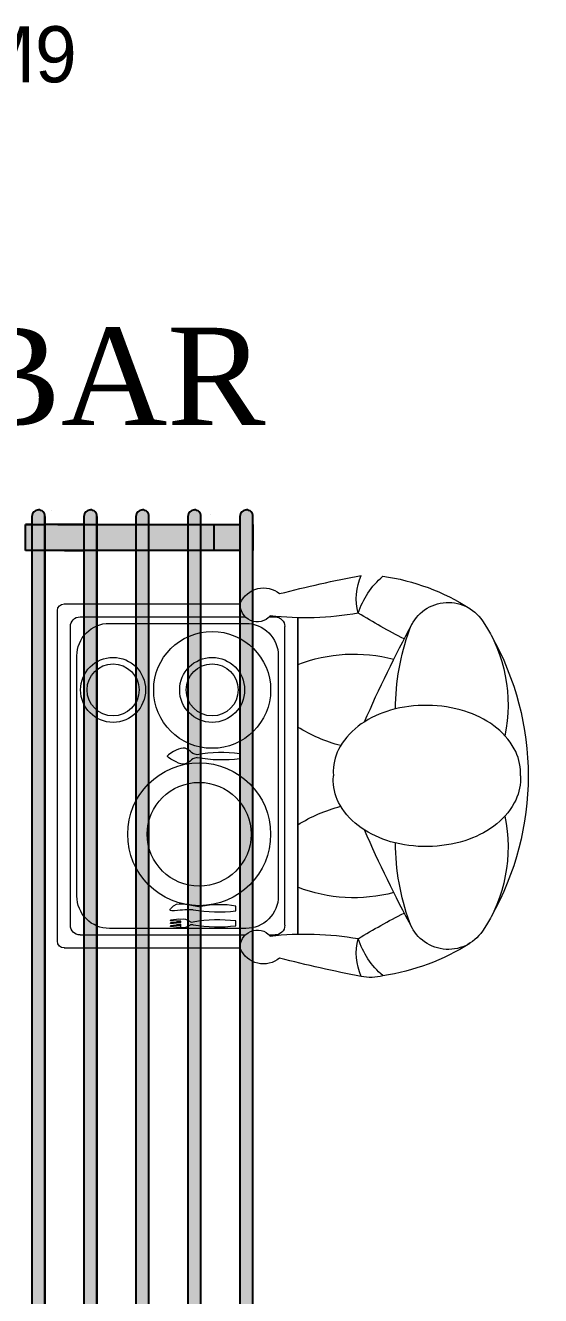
# Model space of a CAD drawing. Header units: centimetres. Extents: x 54005 to 61405, y 90310 to 94744.
# Drawn here: x 56621.6 to 56700.9, y 91748.7 to 91944.3 of the extents above; entities that cross this region are included whole.
import ezdxf
from ezdxf.enums import TextEntityAlignment as Align

# ---------------------------------------------------------------- set-up
doc = ezdxf.new("R2010")
doc.units = ezdxf.units.CM
doc.header["$LTSCALE"] = 25
doc.linetypes.add('DASHDOT2', pattern=[0.5, 0.25, -0.125, 0, -0.125])
doc.layers.get('0').update_dxf_attribs({"lineweight": 0})
doc.layers.add('BA_axis', color=5, linetype='DASHDOT2')
doc.layers.add('OC-Mutfak_Ekipman', color=252, linetype='Continuous')
doc.styles.add('REF', font='calibri.ttf', dxfattribs={"height": 10})
doc.styles.add('TAKSİM', font='GOTHIC.TTF', dxfattribs={"height": 20})

# ---------------------------------------------------------------- blocks, each defined once
blk = doc.blocks.new('salatabar')
at = {"layer": 'OC-Mutfak_Ekipman'}
h = blk.add_hatch(color=256, dxfattribs=at)
h.dxf.hatch_style = 1
h.paths.add_polyline_path([(93394.04, -80959.49, 0.414212), (93393.04, -80958.49, 0.41421), (93392.04, -80959.49), (93392.03, -81107.49, 0.414217), (93393.03, -81108.49, 0.414216), (93394.03, -81107.49)])
h.paths.add_polyline_path([(93402.04, -80959.49, 0.414217), (93401.04, -80958.49, 0.414216), (93400.04, -80959.49), (93400.03, -81107.49, 0.414212), (93401.03, -81108.49, 0.41421), (93402.03, -81107.49)])
h.paths.add_polyline_path([(93410.04, -80959.49, 0.414217), (93409.04, -80958.49, 0.41421), (93408.04, -80959.49), (93408.03, -81107.49, 0.414217), (93409.03, -81108.49, 0.41421), (93410.03, -81107.49)])
h.paths.add_polyline_path([(93416.03, -81107.49, 0.414217), (93417.03, -81108.49, 0.41421), (93418.03, -81107.49), (93418.04, -80959.49, 0.414217), (93417.04, -80958.49, 0.41421), (93416.04, -80959.49)])
h.paths.add_polyline_path([(93426.04, -80959.49, 0.414217), (93425.04, -80958.49, 0.41421), (93424.04, -80959.49), (93424.03, -81107.49, 0.414217), (93425.03, -81108.49, 0.41421), (93426.03, -81107.49)])
h = blk.add_hatch(color=256, dxfattribs=at)
h.dxf.hatch_style = 1
h.paths.add_polyline_path([(93394.03, -81102.23), (93394.03, -81106.23), (93400.03, -81106.23), (93400.03, -81102.23)])
h.paths.add_polyline_path([(93402.03, -81102.23), (93402.03, -81106.23), (93408.03, -81106.23), (93408.03, -81102.23)])
h.paths.add_polyline_path([(93416.03, -81106.23), (93416.03, -81102.23), (93410.03, -81102.23), (93410.03, -81106.23)])
h.paths.add_polyline_path([(93418.03, -81102.23), (93418.03, -81106.23), (93424.03, -81106.23), (93424.03, -81102.23)])
h.paths.add_polyline_path([(93426.03, -81102.23), (93426.03, -81106.23), (93427.03, -81106.23), (93427.03, -81102.23)])
h.paths.add_polyline_path([(93400.04, -80960.75), (93394.04, -80960.75), (93394.04, -80964.75), (93400.04, -80964.75)])
h.paths.add_polyline_path([(93402.04, -80960.75), (93402.04, -80964.75), (93408.04, -80964.75), (93408.04, -80960.75)])
h.paths.add_polyline_path([(93410.04, -80960.75), (93410.04, -80964.75), (93416.04, -80964.75), (93416.04, -80960.75)])
h.paths.add_polyline_path([(93418.04, -80960.75), (93418.04, -80964.75), (93424.04, -80964.75), (93424.04, -80960.75)])
h.paths.add_polyline_path([(93426.04, -80960.75), (93426.04, -80964.75), (93427.04, -80964.75), (93427.04, -80960.75)])
for p, q in [((93392.04, -80959.49), (93392.03, -81107.49)), ((93394.03, -81107.49), (93394.04, -80959.49)), ((93400.04, -80959.49), (93400.03, -81107.49)), ((93402.03, -81107.49), (93402.04, -80959.49)), ((93408.04, -80959.49), (93408.03, -81107.49)), ((93410.03, -81107.49), (93410.04, -80959.49)), ((93416.03, -81107.49), (93416.04, -80959.49)), ((93416.04, -80959.49), (93416.03, -81107.49)), ((93418.03, -81107.49), (93418.04, -80959.49)), ((93424.03, -81107.49), (93424.04, -80959.49)), ((93424.04, -80959.49), (93424.03, -81107.49)), ((93426.03, -81107.49), (93426.04, -80959.49)), ((93392.03, -81106.23), (93392.03, -81102.23)), ((93394.03, -81102.23), (93400.03, -81102.23)), ((93398.03, -81106.23), (93398.03, -81102.23)), ((93400.03, -81102.23), (93406.03, -81102.23)), ((93402.03, -81102.23), (93408.03, -81102.23)), ((93408.03, -81102.23), (93414.03, -81102.23)), ((93410.03, -81102.23), (93416.03, -81102.23)), ((93416.03, -81102.23), (93422.03, -81102.23)), ((93418.03, -81102.23), (93421.03, -81102.23)), ((93421.03, -81102.23), (93418.03, -81102.23)), ((93418.03, -81102.23), (93424.03, -81102.23)), ((93424.03, -81102.23), (93427.03, -81102.23)), ((93426.03, -81102.23), (93427.03, -81102.23)), ((93427.03, -81102.23), (93427.03, -81106.23)), ((93427.03, -81102.23), (93427.03, -81106.23)), ((93400.03, -81106.23), (93394.03, -81106.23)), ((93406.03, -81106.23), (93400.03, -81106.23)), ((93408.03, -81106.23), (93402.03, -81106.23)), ((93414.03, -81106.23), (93408.03, -81106.23)), ((93416.03, -81106.23), (93410.03, -81106.23)), ((93422.03, -81106.23), (93416.03, -81106.23)), ((93421.03, -81106.23), (93418.03, -81106.23)), ((93418.03, -81106.23), (93421.03, -81106.23)), ((93418.03, -81106.23), (93424.03, -81106.23)), ((93427.03, -81106.23), (93424.03, -81106.23)), ((93426.03, -81106.23), (93427.03, -81106.23)), ((93393.03, -81108.35), (93393.03, -81108.35)), ((93393.03, -81108.49), (93393.03, -81108.49)), ((93398.49, -81107.71), (93398.49, -81107.71)), ((93398.49, -81107.71), (93398.49, -81107.71)), ((93401.03, -81108.35), (93401.03, -81108.35)), ((93401.03, -81108.49), (93401.03, -81108.49)), ((93409.03, -81108.35), (93409.03, -81108.35)), ((93409.03, -81108.49), (93409.03, -81108.49)), ((93417.03, -81108.35), (93417.03, -81108.35)), ((93417.03, -81108.49), (93417.03, -81108.49)), ((93423.03, -81108.35), (93423.03, -81108.35)), ((93425.03, -81108.35), (93425.03, -81108.35)), ((93425.03, -81108.49), (93425.03, -81108.49))]:
    blk.add_line(p, q, dxfattribs=at)
for centre, start, end in [((93393.03, -81107.49), 179.9963, 269.9963), ((93393.03, -81107.49), 269.9963, 359.9963), ((93401.03, -81107.49), 179.9963, 269.9963), ((93401.03, -81107.49), 269.9963, 359.9963), ((93409.03, -81107.49), 179.9963, 269.9963), ((93409.03, -81107.49), 269.9963, 359.9963), ((93417.03, -81107.49), 179.9963, 269.9963), ((93417.03, -81107.49), 269.9963, 359.9963), ((93425.03, -81107.49), 179.9963, 269.9963), ((93425.03, -81107.49), 269.9963, 359.9963)]:
    blk.add_arc(centre, 1, start, end, dxfattribs=at)
blk = doc.blocks.new('insan')
at = {"color": 7, "extrusion": (0, 0, -1)}
for p, q in [((6418.02, 3168.36), (6445.1, 3168.36)), ((6416.95, 3116.4), (6416.95, 3167.32)), ((6420.45, 3166.36), (6445.86, 3166.36)), ((6449.56, 3166.36), (6450.45, 3166.36)), ((6453.95, 3117.5), (6453.95, 3166.22)), ((6418.95, 3118.86), (6418.95, 3164.86)), ((6451.95, 3118.86), (6451.95, 3164.86)), ((6420.45, 3117.36), (6445.86, 3117.36)), ((6449.56, 3117.36), (6450.45, 3117.36)), ((6418.02, 3115.36), (6445.1, 3115.36))]:
    blk.add_line(p, q, dxfattribs=at)
at = {"color": 7}
for p, q in [((6445.03, 3144.54), (6445.03, 3145.28)), ((6444.42, 3121.08), (6444.42, 3121.82)), ((6444.42, 3118.78), (6444.42, 3119.52))]:
    blk.add_line(p, q, dxfattribs=at)
for points in [[(6453.95, 3166.22), (6453.95, 3117.5)], [(6434.04, 3144.7), (6433.91, 3144.84), (6433.91, 3144.97), (6434.04, 3145.12)], [(6435.94, 3119.76), (6435.63, 3119.78), (6435.28, 3119.76), (6434.36, 3119.63), (6434.36, 3119.6)], [(6435.94, 3119.49), (6435.63, 3119.47), (6435.28, 3119.49), (6434.36, 3119.53), (6434.36, 3119.61)], [(6435.94, 3119.29), (6435.63, 3119.3), (6435.28, 3119.29), (6434.36, 3119.24), (6434.36, 3119.16)], [(6435.94, 3119.02), (6435.63, 3119), (6435.28, 3119.02), (6434.36, 3119.14), (6434.36, 3119.17)], [(6435.94, 3118.82), (6435.63, 3118.83), (6435.28, 3118.82), (6434.36, 3118.77), (6434.36, 3118.69)], [(6435.94, 3118.55), (6435.63, 3118.53), (6435.28, 3118.55), (6434.36, 3118.67), (6434.36, 3118.7)]]:
    blk.add_lwpolyline(points, dxfattribs=at)
blk.add_lwpolyline([(6445.95, 3118.36), (6424.95, 3118.36, -0.414214), (6419.95, 3123.36), (6419.95, 3160.36, -0.414214), (6424.95, 3165.36), (6445.95, 3165.36, -0.414214), (6450.95, 3160.36), (6450.95, 3123.36, -0.414214)], format="xyb", close=True, dxfattribs=at)
at = {"color": 7, "extrusion": (0, 0, -1)}
for points in [[(-6488.23, 3141.86, -0.0182), (-6488.21, 3142.29, -0.132444), (-6487.25, 3146.03, -0.106688), (-6484.09, 3149.6, -0.083199), (-6479.64, 3151.84, -0.071851), (-6473.94, 3152.73, -0.071851), (-6468.23, 3151.99, -0.083199), (-6463.72, 3149.86, -0.106688), (-6460.47, 3146.38, -0.132444), (-6459.41, 3142.66, -0.027194), (-6459.44, 3141.86, -0.106688)], [(-6488.23, 3141.86, 0.0182), (-6488.21, 3141.43, 0.132444), (-6487.25, 3137.69, 0.106688), (-6484.09, 3134.12, 0.083199), (-6479.64, 3131.88, 0.071851), (-6473.94, 3130.98, 0.071851), (-6468.23, 3131.73, 0.083199), (-6463.72, 3133.86, 0.106688), (-6460.47, 3137.34, 0.132444), (-6459.41, 3141.05, 0.027194), (-6459.44, 3141.86, 0.106688)]]:
    blk.add_lwpolyline(points, format="xyb", dxfattribs=at)
at = {"color": 7}
for centre, radius in [((6440.77, 3155.11), 9), ((6425.52, 3155.11), 5), ((6440.77, 3155.11), 5), ((6425.52, 3155.11), 4), ((6440.77, 3155.11), 4), ((6438.77, 3132.87), 11), ((6438.77, 3132.87), 8)]:
    blk.add_circle(centre, radius, dxfattribs=at)
at = {"color": 7, "extrusion": (0, 0, -1)}
for centre, radius, start, end in [((-6503.67, 2965.5), 211.07, 75.5925, 79.0832), ((-6471.69, 3169.2), 8.74, 344.8699, 23.9155), ((-6475.36, 3163), 12.73, 17.9406, 49.1174), ((-6462.32, 3139.48), 33.48, 98.0908, 122.6929), ((-6448.68, 3166.89), 3.92, 24.5005, 129.0625), ((-6418.01, 3167.3), 1.06, 0.7469, 90.7469), ((-6447.71, 3168.2), 2.61, 220.1096, 6.9298), ((-6477.1, 3162.24), 6.34, 19.4299, 146.2696), ((-6420.45, 3164.86), 1.5, 0, 90), ((-6455.09, 3212.98), 46.77, 259.9533, 276.6151), ((-6450.45, 3164.86), 1.5, 90, 180), ((-6519.58, 3259.23), 108.14, 297.1029, 301.3925), ((-6463.01, 3152.83), 23.29, 146.2696, 191.8437), ((-6645.12, 3071.67), 197.21, 23.462, 28.3495), ((-6506.95, 3151.71), 37.99, 0.7058, 19.4299), ((-6445.38, 3141.86), 44.02, 150.4943, 209.5057), ((-6462.6, 3136.72), 23.91, 68.7824, 104.8017), ((-6466.75, 3169.93), 24.21, 284.8345, 301.92), ((-6466.75, 3113.78), 24.21, 58.08, 75.1655), ((-6463.01, 3130.89), 23.29, 168.1563, 213.7304), ((-6645.12, 3212.05), 197.21, 331.6505, 336.538), ((-6506.95, 3132.01), 37.99, 340.5701, 359.2942), ((-6462.6, 3147), 23.91, 255.1983, 291.2176), ((-6519.58, 3024.48), 108.14, 58.6075, 62.8971), ((-6420.45, 3118.86), 1.5, 270, 0), ((-6450.45, 3118.86), 1.5, 180, 270), ((-6477.1, 3121.48), 6.34, 213.7304, 340.5701), ((-6447.71, 3115.52), 2.61, 353.0702, 139.8904), ((-6455.09, 3070.74), 46.77, 83.3849, 100.0467), ((-6471.69, 3114.51), 8.74, 336.0845, 15.1301), ((-6475.36, 3120.72), 12.73, 310.8826, 342.0594), ((-6418.01, 3116.42), 1.06, 269.2531, 359.2531), ((-6448.68, 3116.83), 3.92, 230.9375, 335.4995), ((-6462.32, 3144.24), 33.48, 237.3071, 261.9092), ((-6503.67, 3318.22), 211.07, 280.9168, 284.4075), ((-6465.1, 3118.24), 7.41, 254.905, 280.9168)]:
    blk.add_arc(centre, radius, start, end, dxfattribs=at)
at = {"color": 7}
for centre, radius, start, end in [((6442.27, 3166.59), 22.22, 260.0863, 277.1271), ((6442.29, 3123.23), 22.22, 82.9046, 99.9137), ((6441.67, 3143.13), 22.22, 260.0863, 277.1271), ((6441.98, 3106.87), 15.15, 80.7012, 101.311), ((6435.81, 3119.39), 0.163, 322.5235, 37.7428), ((6435.81, 3118.92), 0.163, 322.5235, 37.7428), ((6436.26, 3120.44), 1.92, 260.3383, 306.8525), ((6435.5, 3118.68), 0.466, 343.1399, 17.0547), ((6436.28, 3117.87), 1.92, 53.1475, 99.6617), ((6437.71, 3118.1), 0.849, 80.9859, 110.0096), ((6437.72, 3120.2), 0.849, 249.9904, 279.0141), ((6441.67, 3140.83), 22.22, 260.0863, 277.1271), ((6441.68, 3097.47), 22.22, 82.9046, 99.9137)]:
    blk.add_arc(centre, radius, start, end, dxfattribs=at)
for points, knots in [([(6438.45, 3145.12), (6438.23, 3145.17), (6437.66, 3145.32), (6436.51, 3146.7), (6435.09, 3145.79), (6434.04, 3145.12)], [0, 0, 0, 0, 0.665409, 1.758876, 4.792994, 4.792994, 4.792994, 4.792994]), ([(6438.45, 3144.7), (6438.23, 3144.64), (6437.66, 3144.49), (6436.51, 3143.12), (6435.09, 3144.03), (6434.04, 3144.7)], [0, 0, 0, 0, 0.665409, 1.758876, 4.792994, 4.792994, 4.792994, 4.792994]), ([(6437.84, 3121.24), (6437.22, 3121.24), (6436.29, 3121.24), (6433.89, 3120.97), (6434.58, 3121.58), (6435.13, 3122.25), (6436.95, 3122.09), (6438.25, 3121.86), (6439, 3121.72)], [0, 0, 0, 0, 2.397924, 3.60794, 4.016411, 4.564174, 6.316969, 8.70047, 8.70047, 8.70047, 8.70047])]:
    blk.add_open_spline(points, degree=3, knots=knots, dxfattribs=at)

msp = doc.modelspace()

# ---------------------------------------------------------------- block references
msp.add_blockref('insan', (50209.61, 88686.85))
at = {"layer": 'BA_axis', "linetype": 'ByBlock', "rotation": 180}
msp.add_blockref('salatabar', (150048.68, 10761.2), dxfattribs=at)

# ---------------------------------------------------------------- texts
at = {"style": 'TAKSİM'}
msp.add_text('M9', height=8.64, dxfattribs=at).set_placement((56621.52, 91935.54), align=Align.CENTER)
at = {"insert": (56658.58, 91897.74), "char_height": 15, "attachment_point": 3, "style": 'REF'}
msp.add_mtext_dynamic_manual_height_columns('{\\fCentury|b0|i0|c162|p18;SALATABAR}', width=222.3208, gutter_width=50, heights=[0], dxfattribs=at)

doc.saveas('drawing.dxf')
